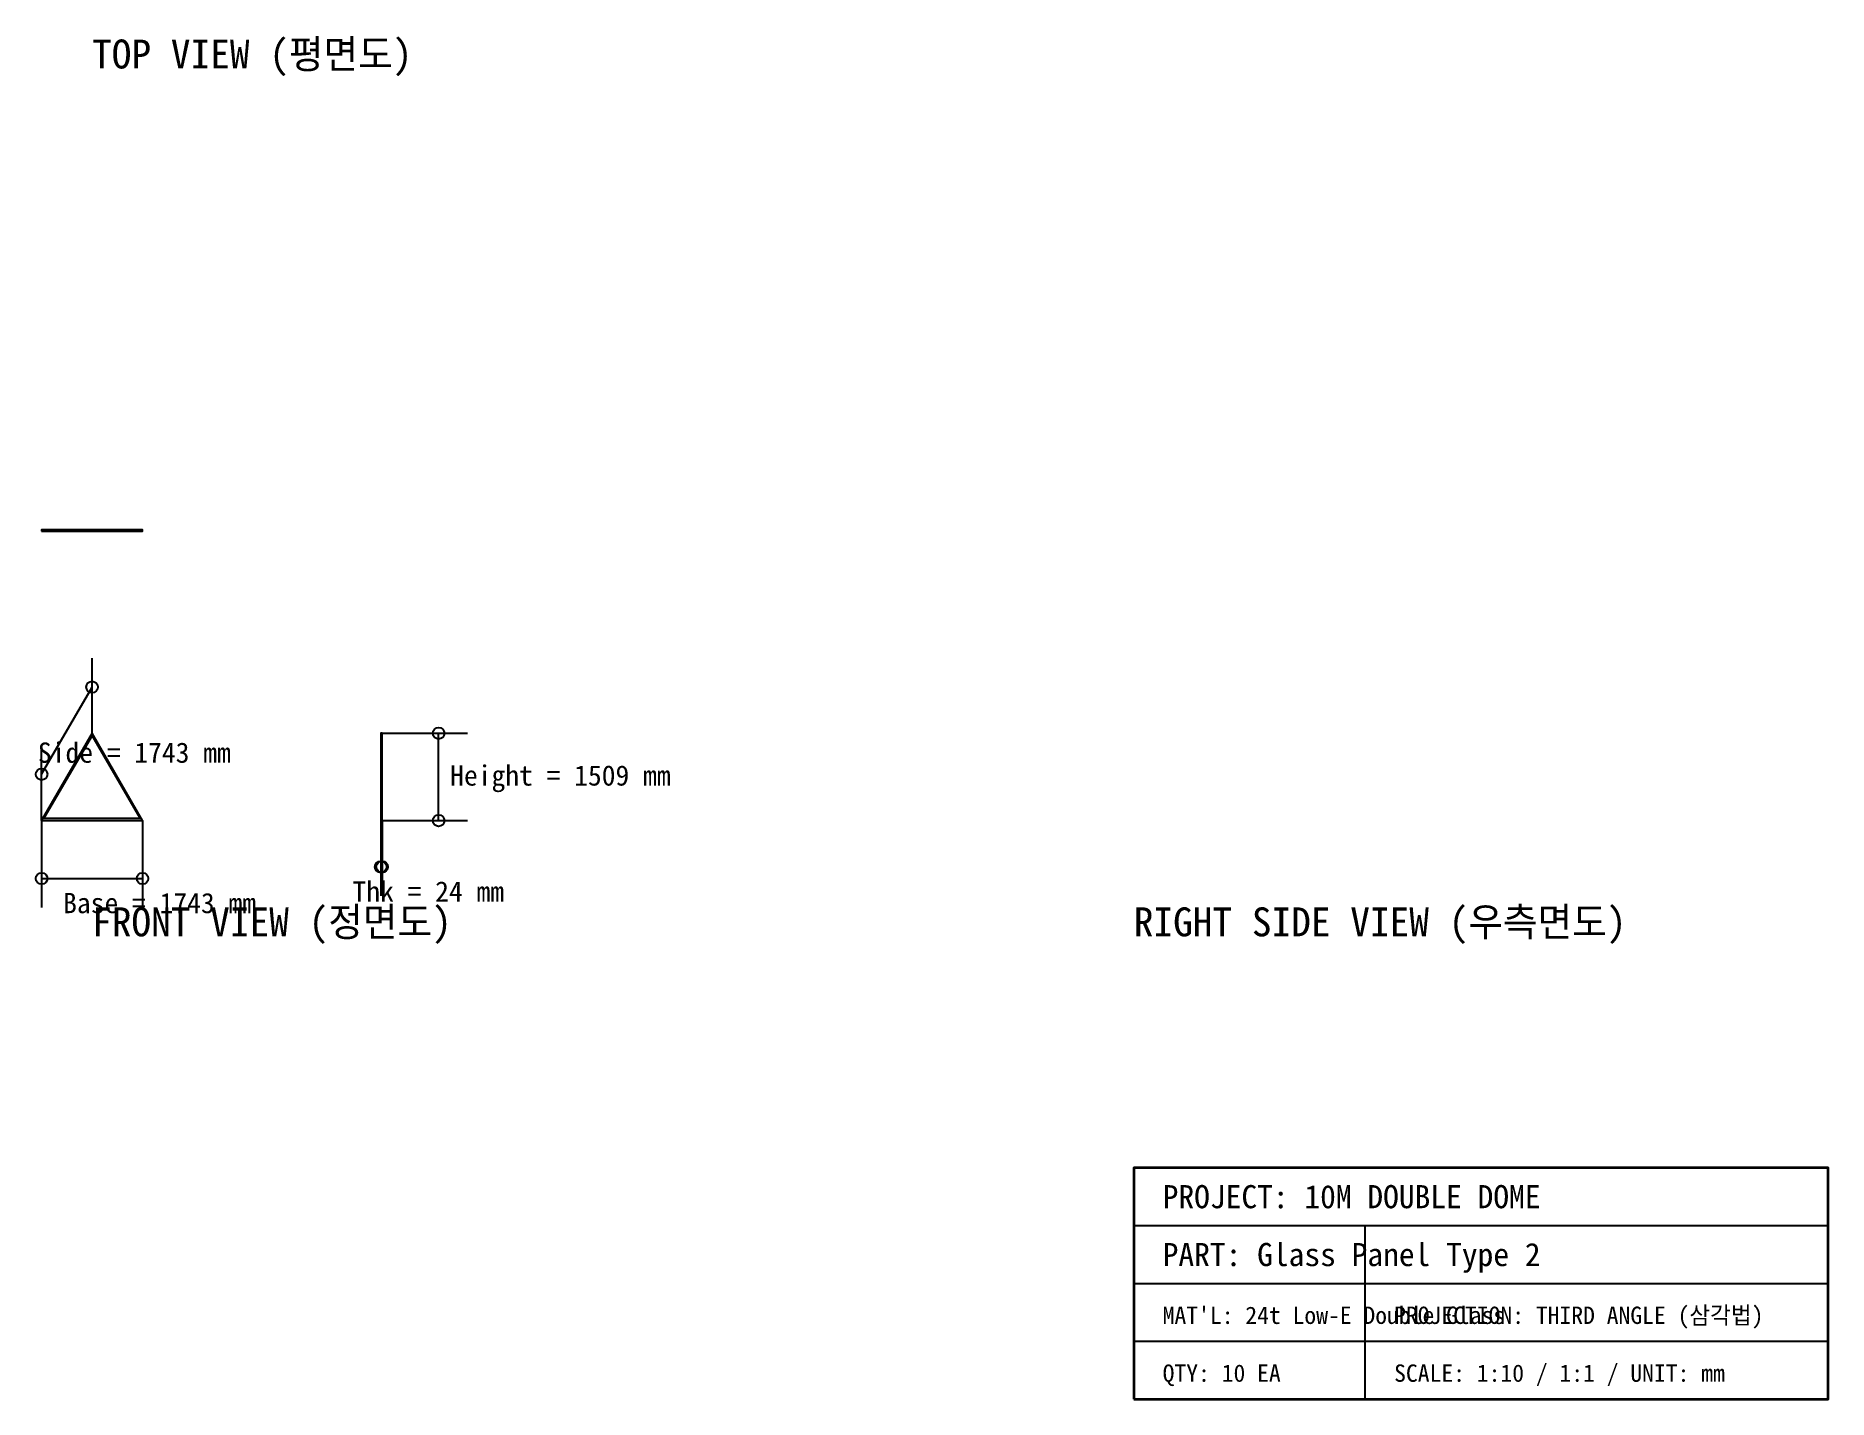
# Model space of a CAD drawing. Header units: metres. Extents: x -97 to 3000, y -1000 to 1356.
import ezdxf

# ---------------------------------------------------------------- set-up
doc = ezdxf.new("R2010")
doc.units = ezdxf.units.M

msp = doc.modelspace()

# ---------------------------------------------------------------- linework, layer by layer
at = {"color": 8}
for p, q in [((-87.2, 501.8), (87.2, 501.8)), ((-87.2, 500.6), (87.2, 500.6))]:
    msp.add_line(p, q, dxfattribs=at)
at = {"color": 9}
for p, q in [((0, 150.9), (0, 280.9)), ((-87.2, 0), (-87.2, 130)), ((498.8, 150.9), (648.8, 150.9)), ((-87.2, 0), (-87.2, -150)), ((87.2, 0), (87.2, -150)), ((498.8, 0), (648.8, 0)), ((498.8, 0), (498.8, -130)), ((501.2, 0), (501.2, -130))]:
    msp.add_line(p, q, dxfattribs=at)
at = {"color": 1}
for p, q in [((-87.2, 80), (0, 230.9)), ((598.8, 0), (598.8, 150.9)), ((498.8, -80), (501.2, -80)), ((-87.2, -100), (87.2, -100))]:
    msp.add_line(p, q, dxfattribs=at)
at = {"color": 7}
for p, q in [((1800, -700), (3000, -700)), ((2200, -1000), (2200, -700)), ((1800, -800), (3000, -800)), ((1800, -900), (3000, -900))]:
    msp.add_line(p, q, dxfattribs=at)
at = {"color": 3}
for points in [[(-87.2, 500), (87.2, 500), (87.2, 502.4), (-87.2, 502.4), (-87.2, 500)], [(-87.2, 0), (87.2, 0), (0, 150.9), (-87.2, 0)], [(498.8, 0), (501.2, 0), (501.2, 150.9), (498.8, 150.9), (498.8, 0)]]:
    msp.add_lwpolyline(points, dxfattribs=at)
at = {"color": 8}
msp.add_lwpolyline([(-83.2, 4), (83.2, 4), (0, 146.9), (-83.2, 4)], dxfattribs=at)
at = {"color": 7, "lineweight": 35}
msp.add_lwpolyline([(1800, -1000), (3000, -1000), (3000, -600), (1800, -600), (1800, -1000)], dxfattribs=at)
at = {"color": 1}
for centre in [(0, 230.9), (598.8, 150.9), (-87.2, 80), (598.8, 0), (-87.2, -100), (87.2, -100), (498.8, -80), (501.2, -80)]:
    msp.add_circle(centre, 10, dxfattribs=at)

# ---------------------------------------------------------------- texts
at = {"color": 4}
for s, p in [('TOP VIEW (평면도)', (0, 1300)), ('FRONT VIEW (정면도)', (0, -200)), ('RIGHT SIDE VIEW (우측면도)', (1800, -200))]:
    msp.add_text(s, height=50, dxfattribs=at).set_placement(p)
at = {"color": 2}
for s, p in [('Side = 1743 mm', (-93.6, 100)), ('Height = 1509 mm', (618.8, 60.5)), ('Thk = 24 mm', (450, -140)), ('Base = 1743 mm', (-50, -160))]:
    msp.add_text(s, height=35, dxfattribs=at).set_placement(p)
at = {"color": 7}
for s, height, p in [('PROJECT: 10M DOUBLE DOME', 40, (1850, -670)), ('PROJECTION: THIRD ANGLE (삼각법)', 30, (2250, -870)), ("MAT'L: 24t Low-E Double Glass", 30, (1850, -870)), ('QTY: 10 EA', 30, (1850, -970)), ('SCALE: 1:10 / 1:1 / UNIT: mm', 30, (2250, -970))]:
    msp.add_text(s, height=height, dxfattribs=at).set_placement(p)
at = {"color": 3}
msp.add_text('PART: Glass Panel Type 2', height=40, dxfattribs=at).set_placement((1850, -770))

doc.saveas('drawing.dxf')
